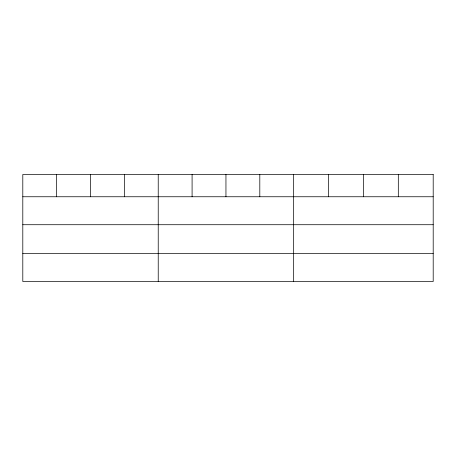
<?xml version="1.0" encoding="UTF-8"?>
<svg xmlns="http://www.w3.org/2000/svg" width="456" height="456" viewBox="0 0 456 456"><rect width="100%" height="100%" fill="white"/><g stroke="black" fill="none" stroke-linecap="round" stroke-linejoin="round"><path stroke-width="0.68" d="M22.8 196.753L433.2 196.753M22.8 224.717L433.2 224.717M22.8 253.53L433.2 253.53M398.316 174.5L398.316 196.753M363.432 174.5L363.432 196.753M328.548 174.5L328.548 196.753M293.664 174.5L293.664 281.5M259.806 174.5L259.806 196.753M225.948 174.5L225.948 196.753M192.09 174.5L192.09 196.753M158.232 174.5L158.232 281.5M124.374 174.5L124.374 196.753M90.516 174.5L90.516 196.753M56.658 174.5L56.658 196.753M433.2 174.5L22.8 174.5L22.8 281.5L433.2 281.5L433.2 174.5"/></g></svg>
